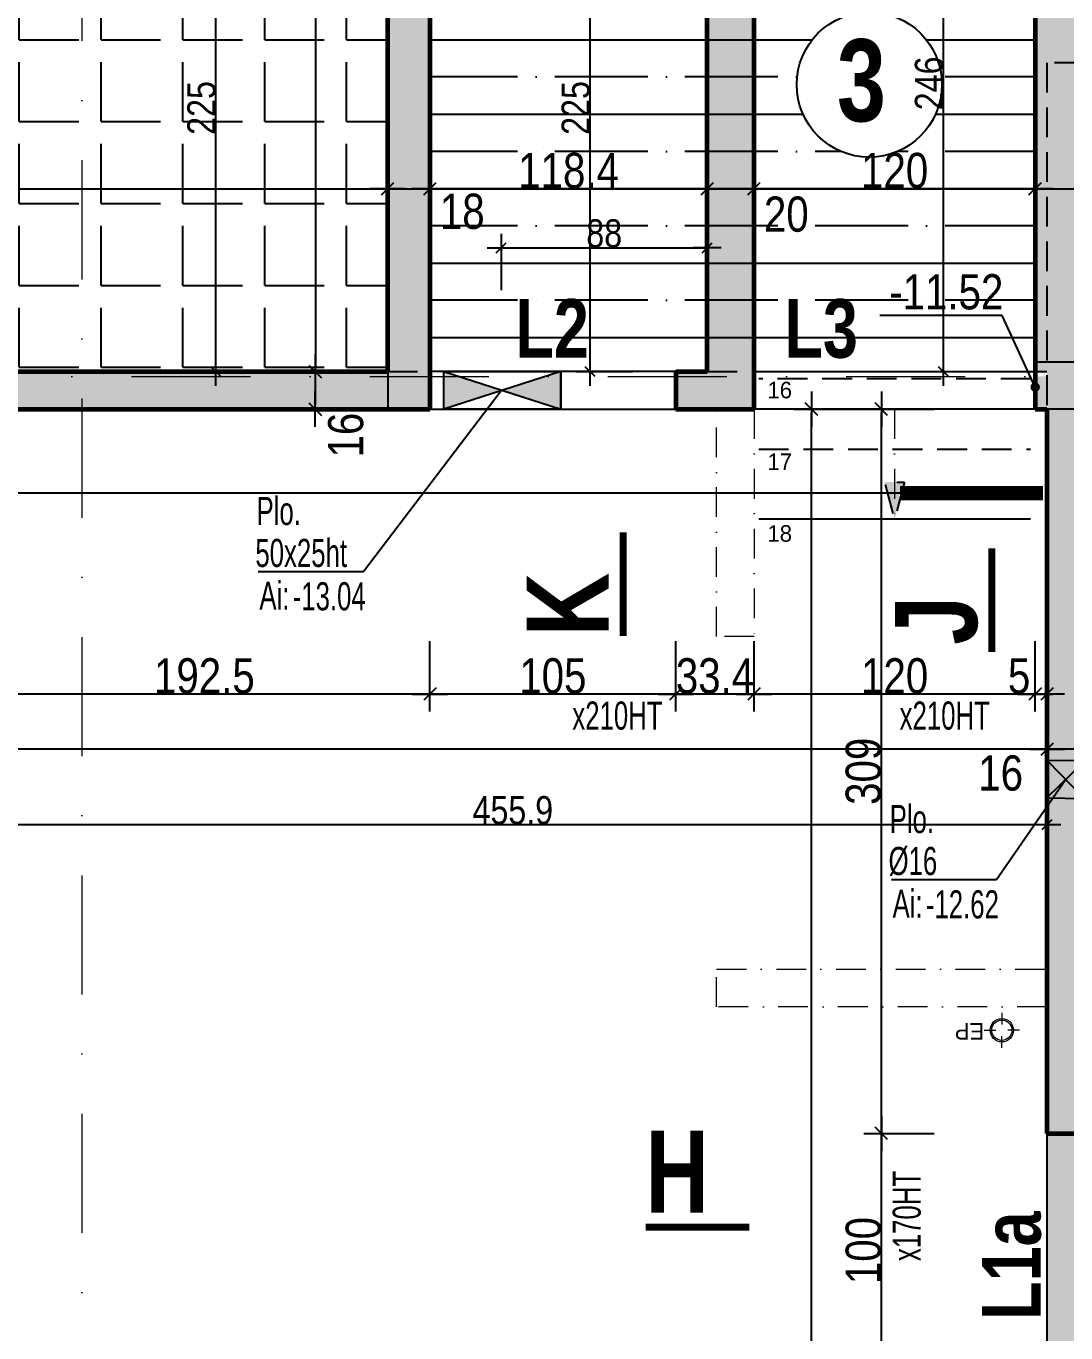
# Model space of a CAD drawing. Header units: millimetres. Extents: x -22 to 27383, y -3644 to 590.
# Drawn here: x 22110 to 22554, y -2298 to -1740 of the extents above; entities that cross this region are included whole.
import ezdxf
from ezdxf.enums import TextEntityAlignment as Align

# ---------------------------------------------------------------- set-up
doc = ezdxf.new("R2010")
doc.units = ezdxf.units.MM
doc.linetypes.add('CACHEX2', pattern=[19.05, 12.7, -6.35])
doc.linetypes.add('TIRETPTX2', pattern=[50.8, 25.4, -12.7, 0, -12.7])
for name, color, linetype in [('01_cote_gen', 4, 'Continuous'), ('01_linteaux', 2, 'Continuous'), ('01_murs_sup', 2, 'CACHEX2'), ('01_poch_murs', 253, 'Continuous'), ('01_poch_poteaux', 250, 'Continuous'), ('01_resv', 32, 'Continuous'), ('01_texte', 230, 'Continuous'), ('AA_COTES', 2, 'Continuous')]:
    doc.layers.add(name, color=color, linetype=linetype)
for name, color, linetype, lineweight in [('01_murs_coup', 5, 'Continuous', 60), ('01_tram_axes', 2, 'TIRETPTX2', 9), ('B Général', 7, 'Continuous', 5), ('C ANNOTATIONS-prestations', 7, 'Continuous', 5)]:
    doc.layers.add(name, color=color, linetype=linetype, lineweight=lineweight)
doc.styles.add('ARIAL NA', font='ARIALN.TTF')
doc.styles.add('Eurostile', font='')
doc.styles.add('impact', font='impact.ttf')
doc.styles.add('STYLE2', font='ARIALN.TTF')
doc.styles.get('Eurostile').set_extended_font_data('Eurostile')
doc.dimstyles.new('JB50', dxfattribs={"dimscale": 0.1, "dimtxt": 150, "dimasz": 15, "dimexe": 0.1, "dimexo": 0.1, "dimgap": 0.09, "dimtad": 1, "dimdec": 1, "dimdsep": 46, "dimtxsty": 'STYLE2', "dimblk1": 'BOND_G', "dimblk2": 'BOND_D', "dimsah": 1, "dimcen": 1.5, "dimdle": 0.01, "dimse1": 1, "dimse2": 1, "dimclrd": 4, "dimclre": 2, "dimclrt": 6, "dimazin": 2, "dimtfac": 2.333333, "dimtdec": 1, "dimtix": 1, "dimtmove": 2, "dimatfit": 3, "dimldrblk": 'BOND_G', "dimfxl": 1, "dimtolj": 1, "dimtzin": 0, "dimarcsym": 0})
doc.dimstyles.new('JB50res', dxfattribs={"dimscale": 0.1, "dimtxt": 120, "dimasz": 12, "dimexe": 0.1, "dimexo": 0.1, "dimgap": 0.09, "dimtad": 1, "dimdec": 1, "dimdsep": 46, "dimtxsty": 'STYLE2', "dimblk1": 'BOND_G', "dimblk2": 'BOND_D', "dimsah": 1, "dimcen": 1.5, "dimdle": 0.01, "dimse1": 1, "dimse2": 1, "dimclrd": 4, "dimclre": 2, "dimclrt": 6, "dimazin": 2, "dimtfac": 2.333333, "dimtdec": 1, "dimtix": 1, "dimtmove": 2, "dimatfit": 3, "dimldrblk": 'BOND_G', "dimfxl": 1, "dimtolj": 1, "dimtzin": 0, "dimarcsym": 0})

# ---------------------------------------------------------------- blocks, each defined once
blk = doc.blocks.new('EP')
at = {"layer": 'B Général', "color": 7, "linetype": 'Continuous', "lineweight": 5}
for p, q in [((0, 7.5), (0, 2.5)), ((-7.5, 0), (-2.5, 0)), ((7.5, 0), (2.5, 0)), ((0, -7.5), (0, -2.5))]:
    blk.add_line(p, q, dxfattribs=at)
at = {"layer": 'B Général', "color": 7, "linetype": 'Continuous', "lineweight": 5, "flags": 128}
for points in [[(-5, 0, -1), (5, 0, -1)], [(-4.33, 0, -1), (4.33, 0, -1)]]:
    blk.add_lwpolyline(points, format="xyb", close=True, dxfattribs=at)
at = {"layer": 'C ANNOTATIONS-prestations', "insert": (7.5, 3.99), "char_height": 7.059, "attachment_point": 1, "line_spacing_factor": 0.894142, "style": 'Eurostile'}
blk.add_mtext('EP', dxfattribs=at)
blk = doc.blocks.new('BOND_G')
at = {"layer": 'AA_COTES', "color": 0}
for p, q in [((0, -5), (0, 15)), ((5, 0), (-5, 0)), ((1.77, 1.77), (-1.77, -1.77))]:
    blk.add_line(p, q, dxfattribs=at)
blk = doc.blocks.new('BOND_D')
at = {"layer": 'AA_COTES', "color": 0}
for p, q in [((0, 5), (0, -15)), ((5, 0), (-5, 0)), ((-1.77, -1.77), (1.77, 1.77))]:
    blk.add_line(p, q, dxfattribs=at)
blk = doc.blocks.new('*D2357')
at = {"layer": '01_cote_gen', "color": 4, "lineweight": -2, "transparency": 16777216}
blk.add_line((22233.96, -1386.38), (22233.96, -1886.33), dxfattribs=at)
at = {"layer": 'Defpoints', "color": 0, "transparency": 16777216}
for p in [(22193.69, -1384.88), (22208.67, -1887.83), (22233.96, -1887.83)]:
    blk.add_point(p, dxfattribs=at)
at = {"layer": '01_cote_gen', "color": 4, "lineweight": -2, "transparency": 16777216, "xscale": 1.5, "yscale": 1.5, "zscale": 1.5}
for name, p, rotation in [('BOND_G', (22233.96, -1384.88), 90), ('BOND_D', (22233.96, -1887.83), 270)]:
    blk.add_blockref(name, p, dxfattribs=dict(at, rotation=rotation))
at = {"layer": '01_cote_gen', "color": 6, "transparency": 16777216, "insert": (22226.29, -1636.36), "char_height": 15, "attachment_point": 5, "rotation": 90, "style": 'STYLE2'}
blk.add_mtext('\\A1;503', dxfattribs=at)
blk = doc.blocks.new('*D2358')
at = {"layer": '01_cote_gen', "color": 4, "lineweight": -2, "transparency": 16777216}
blk.add_line((22233.87, -1889.33), (22233.87, -1902.33), dxfattribs=at)
at = {"layer": 'Defpoints', "color": 0, "transparency": 16777216}
for p in [(22177.56, -1887.83), (22186.56, -1903.83), (22233.87, -1903.83)]:
    blk.add_point(p, dxfattribs=at)
at = {"layer": '01_cote_gen', "color": 4, "lineweight": -2, "transparency": 16777216, "xscale": 1.5, "yscale": 1.5, "zscale": 1.5}
for name, p, rotation in [('BOND_G', (22233.87, -1887.83), 90), ('BOND_D', (22233.87, -1903.83), 270)]:
    blk.add_blockref(name, p, dxfattribs=dict(at, rotation=rotation))
at = {"layer": '01_cote_gen', "color": 6, "transparency": 16777216, "insert": (22246.96, -1914.9), "char_height": 15, "attachment_point": 5, "rotation": 90, "style": 'STYLE2'}
blk.add_mtext('\\A1;16', dxfattribs=at)
blk = doc.blocks.new('*D2516')
at = {"layer": '01_cote_gen', "color": 4, "lineweight": -2, "transparency": 16777216}
blk.add_line((22445.75, -2829.33), (22445.75, -1905.33), dxfattribs=at)
at = {"layer": 'Defpoints', "color": 0, "transparency": 16777216}
for p in [(22445.75, -1903.83), (22498.1, -1903.83), (22498.1, -2830.83)]:
    blk.add_point(p, dxfattribs=at)
at = {"layer": '01_cote_gen', "color": 4, "lineweight": -2, "transparency": 16777216, "xscale": 1.5, "yscale": 1.5, "zscale": 1.5}
for name, p, rotation in [('BOND_D', (22445.75, -1903.83), 90), ('BOND_G', (22445.75, -2830.83), 270)]:
    blk.add_blockref(name, p, dxfattribs=dict(at, rotation=rotation))
at = {"layer": '01_cote_gen', "color": 6, "transparency": 16777216, "insert": (22438.08, -2367.33), "char_height": 15, "attachment_point": 5, "rotation": 90, "style": 'STYLE2'}
blk.add_mtext('\\A1;927', dxfattribs=at)
blk = doc.blocks.new('*D2517')
at = {"layer": '01_cote_gen', "color": 4, "lineweight": -2, "transparency": 16777216}
blk.add_line((22475.6, -2311.32), (22475.6, -2214.32), dxfattribs=at)
at = {"layer": 'Defpoints', "color": 0, "transparency": 16777216}
for p in [(22475.6, -2212.82), (22562.24, -2212.82), (22562.24, -2312.82)]:
    blk.add_point(p, dxfattribs=at)
at = {"layer": '01_cote_gen', "color": 4, "lineweight": -2, "transparency": 16777216, "xscale": 1.5, "yscale": 1.5, "zscale": 1.5}
for name, p, rotation in [('BOND_D', (22475.6, -2212.82), 90), ('BOND_G', (22475.6, -2312.82), 270)]:
    blk.add_blockref(name, p, dxfattribs=dict(at, rotation=rotation))
at = {"layer": '01_cote_gen', "color": 6, "transparency": 16777216, "insert": (22467.93, -2262.82), "char_height": 15, "attachment_point": 5, "rotation": 90, "style": 'STYLE2'}
blk.add_mtext('\\A1;100', dxfattribs=at)
blk = doc.blocks.new('*D2518')
at = {"layer": '01_cote_gen', "color": 4, "lineweight": -2, "transparency": 16777216}
blk.add_line((22475.6, -2211.32), (22475.6, -1905.33), dxfattribs=at)
at = {"layer": 'Defpoints', "color": 0, "transparency": 16777216}
for p in [(22475.6, -1903.83), (22498.1, -1903.83), (22498.1, -2212.82)]:
    blk.add_point(p, dxfattribs=at)
at = {"layer": '01_cote_gen', "color": 4, "lineweight": -2, "transparency": 16777216, "xscale": 1.5, "yscale": 1.5, "zscale": 1.5}
for name, p, rotation in [('BOND_D', (22475.6, -1903.83), 90), ('BOND_G', (22475.6, -2212.82), 270)]:
    blk.add_blockref(name, p, dxfattribs=dict(at, rotation=rotation))
at = {"layer": '01_cote_gen', "color": 6, "transparency": 16777216, "insert": (22467.93, -2058.33), "char_height": 15, "attachment_point": 5, "rotation": 90, "style": 'STYLE2'}
blk.add_mtext('\\A1;309', dxfattribs=at)
blk = doc.blocks.new('*D2536')
at = {"layer": '01_cote_gen', "color": 4, "lineweight": -2, "transparency": 16777216}
blk.add_line((22560.74, -2048.92), (22547.74, -2048.92), dxfattribs=at)
at = {"layer": 'Defpoints', "color": 0, "transparency": 16777216}
for p in [(22546.24, -1984.56), (22562.24, -1984.56), (22546.24, -2048.92)]:
    blk.add_point(p, dxfattribs=at)
at = {"layer": '01_cote_gen', "color": 4, "lineweight": -2, "transparency": 16777216, "xscale": 1.5, "yscale": 1.5, "zscale": 1.5, "rotation": 180}
blk.add_blockref('BOND_D', (22546.24, -2048.92), dxfattribs=at)
at = {"layer": '01_cote_gen', "color": 4, "lineweight": -2, "transparency": 16777216, "xscale": 1.5, "yscale": 1.5, "zscale": 1.5}
blk.add_blockref('BOND_G', (22562.24, -2048.92), dxfattribs=at)
at = {"layer": '01_cote_gen', "color": 6, "transparency": 16777216, "insert": (22526.5, -2059.15), "char_height": 15, "attachment_point": 5, "style": 'STYLE2'}
blk.add_mtext('\\A1;16', dxfattribs=at)
blk = doc.blocks.new('*D2543')
at = {"layer": '01_cote_gen', "color": 4, "lineweight": -2, "transparency": 16777216}
blk.add_line((22544.74, -2048.92), (21531.78, -2048.92), dxfattribs=at)
at = {"layer": 'Defpoints', "color": 0, "transparency": 16777216}
for p in [(21530.28, -1873.63), (22546.24, -2003.89), (21530.28, -2048.92)]:
    blk.add_point(p, dxfattribs=at)
at = {"layer": '01_cote_gen', "color": 4, "lineweight": -2, "transparency": 16777216, "xscale": 1.5, "yscale": 1.5, "zscale": 1.5, "rotation": 180}
blk.add_blockref('BOND_D', (21530.28, -2048.92), dxfattribs=at)
at = {"layer": '01_cote_gen', "color": 4, "lineweight": -2, "transparency": 16777216, "xscale": 1.5, "yscale": 1.5, "zscale": 1.5}
blk.add_blockref('BOND_G', (22546.24, -2048.92), dxfattribs=at)
at = {"layer": '01_cote_gen', "color": 6, "transparency": 16777216, "insert": (22037.76, -2041.25), "char_height": 15, "attachment_point": 5, "style": 'STYLE2'}
blk.add_mtext('\\A1;1016', dxfattribs=at)
blk = doc.blocks.new('*D2544')
at = {"layer": '01_cote_gen', "color": 4, "lineweight": -2, "transparency": 16777216}
blk.add_line((22544.74, -2025.37), (22542.74, -2025.37), dxfattribs=at)
at = {"layer": 'Defpoints', "color": 0, "transparency": 16777216}
for p in [(22541.24, -1903.83), (22546.24, -1903.83), (22541.24, -2025.37)]:
    blk.add_point(p, dxfattribs=at)
at = {"layer": '01_cote_gen', "color": 4, "lineweight": -2, "transparency": 16777216, "xscale": 1.5, "yscale": 1.5, "zscale": 1.5, "rotation": 180}
blk.add_blockref('BOND_D', (22541.24, -2025.37), dxfattribs=at)
at = {"layer": '01_cote_gen', "color": 4, "lineweight": -2, "transparency": 16777216, "xscale": 1.5, "yscale": 1.5, "zscale": 1.5}
blk.add_blockref('BOND_G', (22546.24, -2025.37), dxfattribs=at)
at = {"layer": '01_cote_gen', "color": 6, "transparency": 16777216, "insert": (22534.38, -2017.73), "char_height": 15, "attachment_point": 5, "style": 'STYLE2'}
blk.add_mtext('\\A1;5', dxfattribs=at)
blk = doc.blocks.new('*D2545')
at = {"layer": '01_cote_gen', "color": 4, "lineweight": -2, "transparency": 16777216}
blk.add_line((22539.74, -2025.37), (22422.74, -2025.37), dxfattribs=at)
at = {"layer": 'Defpoints', "color": 0, "transparency": 16777216}
for p in [(22421.24, -1903.83), (22541.24, -1903.83), (22421.24, -2025.37)]:
    blk.add_point(p, dxfattribs=at)
at = {"layer": '01_cote_gen', "color": 4, "lineweight": -2, "transparency": 16777216, "xscale": 1.5, "yscale": 1.5, "zscale": 1.5, "rotation": 180}
blk.add_blockref('BOND_D', (22421.24, -2025.37), dxfattribs=at)
at = {"layer": '01_cote_gen', "color": 4, "lineweight": -2, "transparency": 16777216, "xscale": 1.5, "yscale": 1.5, "zscale": 1.5}
blk.add_blockref('BOND_G', (22541.24, -2025.37), dxfattribs=at)
at = {"layer": '01_cote_gen', "color": 6, "transparency": 16777216, "insert": (22481.24, -2017.7), "char_height": 15, "attachment_point": 5, "style": 'STYLE2'}
blk.add_mtext('\\A1;120', dxfattribs=at)
blk = doc.blocks.new('*D2546')
at = {"layer": '01_cote_gen', "color": 4, "lineweight": -2, "transparency": 16777216}
blk.add_line((22419.74, -2025.37), (22389.33, -2025.37), dxfattribs=at)
at = {"layer": 'Defpoints', "color": 0, "transparency": 16777216}
for p in [(22387.83, -1903.83), (22421.24, -1903.83), (22387.83, -2025.37)]:
    blk.add_point(p, dxfattribs=at)
at = {"layer": '01_cote_gen', "color": 4, "lineweight": -2, "transparency": 16777216, "xscale": 1.5, "yscale": 1.5, "zscale": 1.5, "rotation": 180}
blk.add_blockref('BOND_D', (22387.83, -2025.37), dxfattribs=at)
at = {"layer": '01_cote_gen', "color": 4, "lineweight": -2, "transparency": 16777216, "xscale": 1.5, "yscale": 1.5, "zscale": 1.5}
blk.add_blockref('BOND_G', (22421.24, -2025.37), dxfattribs=at)
at = {"layer": '01_cote_gen', "color": 6, "transparency": 16777216, "insert": (22404.54, -2017.7), "char_height": 15, "attachment_point": 5, "style": 'STYLE2'}
blk.add_mtext('\\A1;33.4', dxfattribs=at)
blk = doc.blocks.new('*D2547')
at = {"layer": '01_cote_gen', "color": 4, "lineweight": -2, "transparency": 16777216}
blk.add_line((22386.33, -2025.37), (22284.33, -2025.37), dxfattribs=at)
at = {"layer": 'Defpoints', "color": 0, "transparency": 16777216}
for p in [(22282.83, -1903.83), (22387.83, -1903.83), (22282.83, -2025.37)]:
    blk.add_point(p, dxfattribs=at)
at = {"layer": '01_cote_gen', "color": 4, "lineweight": -2, "transparency": 16777216, "xscale": 1.5, "yscale": 1.5, "zscale": 1.5, "rotation": 180}
blk.add_blockref('BOND_D', (22282.83, -2025.37), dxfattribs=at)
at = {"layer": '01_cote_gen', "color": 4, "lineweight": -2, "transparency": 16777216, "xscale": 1.5, "yscale": 1.5, "zscale": 1.5}
blk.add_blockref('BOND_G', (22387.83, -2025.37), dxfattribs=at)
at = {"layer": '01_cote_gen', "color": 6, "transparency": 16777216, "insert": (22335.33, -2017.7), "char_height": 15, "attachment_point": 5, "style": 'STYLE2'}
blk.add_mtext('\\A1;105', dxfattribs=at)
blk = doc.blocks.new('*D2548')
at = {"layer": '01_cote_gen', "color": 4, "lineweight": -2, "transparency": 16777216}
blk.add_line((22281.33, -2025.37), (22091.8, -2025.37), dxfattribs=at)
at = {"layer": 'Defpoints', "color": 0, "transparency": 16777216}
for p in [(22090.3, -1903.83), (22282.83, -1903.83), (22090.3, -2025.37)]:
    blk.add_point(p, dxfattribs=at)
at = {"layer": '01_cote_gen', "color": 4, "lineweight": -2, "transparency": 16777216, "xscale": 1.5, "yscale": 1.5, "zscale": 1.5, "rotation": 180}
blk.add_blockref('BOND_D', (22090.3, -2025.37), dxfattribs=at)
at = {"layer": '01_cote_gen', "color": 4, "lineweight": -2, "transparency": 16777216, "xscale": 1.5, "yscale": 1.5, "zscale": 1.5}
blk.add_blockref('BOND_G', (22282.83, -2025.37), dxfattribs=at)
at = {"layer": '01_cote_gen', "color": 6, "transparency": 16777216, "insert": (22186.56, -2017.7), "char_height": 15, "attachment_point": 5, "style": 'STYLE2'}
blk.add_mtext('\\A1;192.5', dxfattribs=at)
blk = doc.blocks.new('*D2658')
at = {"layer": '01_cote_gen', "color": 4, "lineweight": -2, "transparency": 16777216}
blk.add_line((21547.78, -1809.77), (22263.33, -1809.77), dxfattribs=at)
at = {"layer": 'Defpoints', "color": 0, "transparency": 16777216}
for p in [(22264.83, -1809.77), (21546.28, -1821.82), (22264.83, -1832.52)]:
    blk.add_point(p, dxfattribs=at)
at = {"layer": '01_cote_gen', "color": 4, "lineweight": -2, "transparency": 16777216, "xscale": 1.5, "yscale": 1.5, "zscale": 1.5, "rotation": 180}
blk.add_blockref('BOND_G', (21546.28, -1809.77), dxfattribs=at)
at = {"layer": '01_cote_gen', "color": 4, "lineweight": -2, "transparency": 16777216, "xscale": 1.5, "yscale": 1.5, "zscale": 1.5}
blk.add_blockref('BOND_D', (22264.83, -1809.77), dxfattribs=at)
at = {"layer": '01_cote_gen', "color": 6, "transparency": 16777216, "insert": (21905.55, -1802.1), "char_height": 15, "attachment_point": 5, "style": 'STYLE2'}
blk.add_mtext('\\A1;718.5', dxfattribs=at)
blk = doc.blocks.new('*D2659')
at = {"layer": '01_cote_gen', "color": 4, "lineweight": -2, "transparency": 16777216}
blk.add_line((22266.33, -1809.77), (22281.33, -1809.77), dxfattribs=at)
at = {"layer": 'Defpoints', "color": 0, "transparency": 16777216}
for p in [(22282.83, -1809.77), (22264.83, -1832.27), (22282.83, -1832.27)]:
    blk.add_point(p, dxfattribs=at)
at = {"layer": '01_cote_gen', "color": 4, "lineweight": -2, "transparency": 16777216, "xscale": 1.5, "yscale": 1.5, "zscale": 1.5, "rotation": 180}
blk.add_blockref('BOND_G', (22264.83, -1809.77), dxfattribs=at)
at = {"layer": '01_cote_gen', "color": 4, "lineweight": -2, "transparency": 16777216, "xscale": 1.5, "yscale": 1.5, "zscale": 1.5}
blk.add_blockref('BOND_D', (22282.83, -1809.77), dxfattribs=at)
at = {"layer": '01_cote_gen', "color": 6, "transparency": 16777216, "insert": (22296.65, -1819.5), "char_height": 15, "attachment_point": 5, "style": 'STYLE2'}
blk.add_mtext('\\A1;18', dxfattribs=at)
blk = doc.blocks.new('*D2660')
at = {"layer": '01_cote_gen', "color": 4, "lineweight": -2, "transparency": 16777216}
blk.add_line((22284.33, -1809.77), (22399.74, -1809.77), dxfattribs=at)
at = {"layer": 'Defpoints', "color": 0, "transparency": 16777216}
for p in [(22401.24, -1809.77), (22401.24, -1834.53), (22282.83, -1842.56)]:
    blk.add_point(p, dxfattribs=at)
at = {"layer": '01_cote_gen', "color": 4, "lineweight": -2, "transparency": 16777216, "xscale": 1.5, "yscale": 1.5, "zscale": 1.5, "rotation": 180}
blk.add_blockref('BOND_G', (22282.83, -1809.77), dxfattribs=at)
at = {"layer": '01_cote_gen', "color": 4, "lineweight": -2, "transparency": 16777216, "xscale": 1.5, "yscale": 1.5, "zscale": 1.5}
blk.add_blockref('BOND_D', (22401.24, -1809.77), dxfattribs=at)
at = {"layer": '01_cote_gen', "color": 6, "transparency": 16777216, "insert": (22342.04, -1802.1), "char_height": 15, "attachment_point": 5, "style": 'STYLE2'}
blk.add_mtext('\\A1;118.4', dxfattribs=at)
blk = doc.blocks.new('*D2661')
at = {"layer": '01_cote_gen', "color": 4, "lineweight": -2, "transparency": 16777216}
blk.add_line((22402.74, -1809.77), (22419.74, -1809.77), dxfattribs=at)
at = {"layer": 'Defpoints', "color": 0, "transparency": 16777216}
for p in [(22421.24, -1809.77), (22401.24, -1847.25), (22421.24, -1847.25)]:
    blk.add_point(p, dxfattribs=at)
at = {"layer": '01_cote_gen', "color": 4, "lineweight": -2, "transparency": 16777216, "xscale": 1.5, "yscale": 1.5, "zscale": 1.5, "rotation": 180}
blk.add_blockref('BOND_G', (22401.24, -1809.77), dxfattribs=at)
at = {"layer": '01_cote_gen', "color": 4, "lineweight": -2, "transparency": 16777216, "xscale": 1.5, "yscale": 1.5, "zscale": 1.5}
blk.add_blockref('BOND_D', (22421.24, -1809.77), dxfattribs=at)
at = {"layer": '01_cote_gen', "color": 6, "transparency": 16777216, "insert": (22435, -1820.72), "char_height": 15, "attachment_point": 5, "style": 'STYLE2'}
blk.add_mtext('\\A1;20', dxfattribs=at)
blk = doc.blocks.new('*D2662')
at = {"layer": '01_cote_gen', "color": 4, "lineweight": -2, "transparency": 16777216}
blk.add_line((22422.74, -1809.77), (22539.74, -1809.77), dxfattribs=at)
at = {"layer": 'Defpoints', "color": 0, "transparency": 16777216}
for p in [(22541.24, -1809.77), (22421.24, -1817.27), (22541.24, -1817.27)]:
    blk.add_point(p, dxfattribs=at)
at = {"layer": '01_cote_gen', "color": 4, "lineweight": -2, "transparency": 16777216, "xscale": 1.5, "yscale": 1.5, "zscale": 1.5, "rotation": 180}
blk.add_blockref('BOND_G', (22421.24, -1809.77), dxfattribs=at)
at = {"layer": '01_cote_gen', "color": 4, "lineweight": -2, "transparency": 16777216, "xscale": 1.5, "yscale": 1.5, "zscale": 1.5}
blk.add_blockref('BOND_D', (22541.24, -1809.77), dxfattribs=at)
at = {"layer": '01_cote_gen', "color": 6, "transparency": 16777216, "insert": (22481.24, -1802.1), "char_height": 15, "attachment_point": 5, "style": 'STYLE2'}
blk.add_mtext('\\A1;120', dxfattribs=at)
blk = doc.blocks.new('*D2663')
at = {"layer": '01_cote_gen', "color": 4, "lineweight": -2, "transparency": 16777216}
blk.add_line((22542.74, -1809.77), (22564.74, -1809.77), dxfattribs=at)
at = {"layer": 'Defpoints', "color": 0, "transparency": 16777216}
for p in [(22566.24, -1809.77), (22541.24, -1832.27), (22566.24, -1832.27)]:
    blk.add_point(p, dxfattribs=at)
at = {"layer": '01_cote_gen', "color": 4, "lineweight": -2, "transparency": 16777216, "xscale": 1.5, "yscale": 1.5, "zscale": 1.5, "rotation": 180}
blk.add_blockref('BOND_G', (22541.24, -1809.77), dxfattribs=at)
at = {"layer": '01_cote_gen', "color": 4, "lineweight": -2, "transparency": 16777216, "xscale": 1.5, "yscale": 1.5, "zscale": 1.5}
blk.add_blockref('BOND_D', (22566.24, -1809.77), dxfattribs=at)
at = {"layer": '01_cote_gen', "color": 6, "transparency": 16777216, "insert": (22577.89, -1820.57), "char_height": 15, "attachment_point": 5, "style": 'STYLE2'}
blk.add_mtext('\\A1;25', dxfattribs=at)
blk = doc.blocks.new('*D2815')
at = {"layer": '01_cote_gen', "color": 4, "lineweight": -2, "transparency": 16777216}
blk.add_line((22351.28, -1886.63), (22351.28, -1664), dxfattribs=at)
at = {"layer": 'Defpoints', "color": 0, "transparency": 16777216}
for p in [(22351.28, -1662.8), (22381.24, -1662.8), (22377.86, -1887.83)]:
    blk.add_point(p, dxfattribs=at)
at = {"layer": '01_cote_gen', "color": 4, "lineweight": -2, "transparency": 16777216, "xscale": 1.2, "yscale": 1.2, "zscale": 1.2}
for name, p, rotation in [('BOND_D', (22351.28, -1662.8), 90), ('BOND_G', (22351.28, -1887.83), 270)]:
    blk.add_blockref(name, p, dxfattribs=dict(at, rotation=rotation))
at = {"layer": '01_cote_gen', "color": 6, "transparency": 16777216, "insert": (22345.14, -1775.32), "char_height": 12, "attachment_point": 5, "rotation": 90, "style": 'STYLE2'}
blk.add_mtext('\\A1;225', dxfattribs=at)
blk = doc.blocks.new('*D2852')
at = {"layer": '01_cote_gen', "color": 4, "lineweight": -2, "transparency": 16777216}
blk.add_line((22314.46, -1835.02), (22400.04, -1835.02), dxfattribs=at)
at = {"layer": 'Defpoints', "color": 0, "transparency": 16777216}
for p in [(22401.24, -1835.02), (22401.24, -1843.5), (22313.26, -1895.91)]:
    blk.add_point(p, dxfattribs=at)
at = {"layer": '01_cote_gen', "color": 4, "lineweight": -2, "transparency": 16777216, "xscale": 1.2, "yscale": 1.2, "zscale": 1.2, "rotation": 180}
blk.add_blockref('BOND_G', (22313.26, -1835.02), dxfattribs=at)
at = {"layer": '01_cote_gen', "color": 4, "lineweight": -2, "transparency": 16777216, "xscale": 1.2, "yscale": 1.2, "zscale": 1.2}
blk.add_blockref('BOND_D', (22401.24, -1835.02), dxfattribs=at)
at = {"layer": '01_cote_gen', "color": 6, "transparency": 16777216, "insert": (22357.25, -1828.89), "char_height": 12, "attachment_point": 5, "style": 'STYLE2'}
blk.add_mtext('\\A1;88', dxfattribs=at)
blk = doc.blocks.new('*D2853')
at = {"layer": '01_cote_gen', "color": 4, "lineweight": -2, "transparency": 16777216}
blk.add_line((22544.98, -2081.13), (22091.5, -2081.13), dxfattribs=at)
at = {"layer": 'Defpoints', "color": 0, "transparency": 16777216}
for p in [(22090.3, -1903.83), (22546.18, -1971.38), (22090.3, -2081.13)]:
    blk.add_point(p, dxfattribs=at)
at = {"layer": '01_cote_gen', "color": 4, "lineweight": -2, "transparency": 16777216, "xscale": 1.2, "yscale": 1.2, "zscale": 1.2, "rotation": 180}
blk.add_blockref('BOND_D', (22090.3, -2081.13), dxfattribs=at)
at = {"layer": '01_cote_gen', "color": 4, "lineweight": -2, "transparency": 16777216, "xscale": 1.2, "yscale": 1.2, "zscale": 1.2}
blk.add_blockref('BOND_G', (22546.18, -2081.13), dxfattribs=at)
at = {"layer": '01_cote_gen', "color": 6, "transparency": 16777216, "insert": (22318.24, -2075), "char_height": 12, "attachment_point": 5, "style": 'STYLE2'}
blk.add_mtext('\\A1;455.9', dxfattribs=at)
blk = doc.blocks.new('*D2858')
at = {"layer": '01_cote_gen', "color": 4, "lineweight": -2, "transparency": 16777216}
blk.add_line((22502.09, -1886.63), (22502.09, -1643.03), dxfattribs=at)
at = {"layer": 'Defpoints', "color": 0, "transparency": 16777216}
for p in [(22502.09, -1641.83), (22520.68, -1641.83), (22520.78, -1887.83)]:
    blk.add_point(p, dxfattribs=at)
at = {"layer": '01_cote_gen', "color": 4, "lineweight": -2, "transparency": 16777216, "xscale": 1.2, "yscale": 1.2, "zscale": 1.2}
for name, p, rotation in [('BOND_D', (22502.09, -1641.83), 90), ('BOND_G', (22502.09, -1887.83), 270)]:
    blk.add_blockref(name, p, dxfattribs=dict(at, rotation=rotation))
at = {"layer": '01_cote_gen', "color": 6, "transparency": 16777216, "insert": (22495.95, -1764.83), "char_height": 12, "attachment_point": 5, "rotation": 90, "style": 'STYLE2'}
blk.add_mtext('\\A1;246', dxfattribs=at)
blk = doc.blocks.new('*D2861')
at = {"layer": '01_cote_gen', "color": 4, "lineweight": -2, "transparency": 16777216}
blk.add_line((22191.47, -1886.63), (22191.47, -1664), dxfattribs=at)
at = {"layer": 'Defpoints', "color": 0, "transparency": 16777216}
for p in [(22191.47, -1662.8), (22221.44, -1662.8), (22218.05, -1887.83)]:
    blk.add_point(p, dxfattribs=at)
at = {"layer": '01_cote_gen', "color": 4, "lineweight": -2, "transparency": 16777216, "xscale": 1.2, "yscale": 1.2, "zscale": 1.2}
for name, p, rotation in [('BOND_D', (22191.47, -1662.8), 90), ('BOND_G', (22191.47, -1887.83), 270)]:
    blk.add_blockref(name, p, dxfattribs=dict(at, rotation=rotation))
at = {"layer": '01_cote_gen', "color": 6, "transparency": 16777216, "insert": (22185.34, -1775.32), "char_height": 12, "attachment_point": 5, "rotation": 90, "style": 'STYLE2'}
blk.add_mtext('\\A1;225', dxfattribs=at)

msp = doc.modelspace()

# ---------------------------------------------------------------- hatches: boundary and pattern name
at = {"layer": '01_murs_sup'}
h = msp.add_hatch(dxfattribs=at)
h.set_pattern_fill('DASH', color=256, scale=2.5, angle=135)
h.set_pattern_definition([(135, (-632.5555, 11538.144), (-11.2253202, 9e-16), [7.9375, -7.9375])])
h.paths.add_polyline_path([(21546.28, -257.83), (21756.83, -257.83), (21756.83, -241.83), (21530.28, -241.83), (21530.28, -868.95), (21804.22, -868.94), (21804.22, -850.94), (21546.28, -850.95)])
h.paths.add_polyline_path([(22014.97, -241.83), (21856.83, -241.83), (21856.83, -257.83), (22014.97, -257.83)])
h.paths.add_polyline_path([(22332.66, -241.83), (22214.97, -241.83), (22214.97, -257.83), (22264.97, -257.83), (22264.97, -850.84), (21907.42, -850.84), (21907.42, -868.93), (22626.98, -868.88), (22626.97, -850.88), (22282.97, -850.91), (22282.97, -257.83), (22332.66, -257.83)])
h.paths.add_polyline_path([(22652.74, -241.83), (22432.66, -241.83), (22432.66, -257.83), (22652.74, -257.83)])
h.paths.add_polyline_path([(23401.4, -241.83), (22952.74, -241.83), (22952.74, -257.83), (23149.24, -257.83), (23149.24, -815.86), (22963.24, -815.86), (22963.24, -850.86), (22728.97, -850.91), (22728.98, -868.91), (22981.24, -868.86), (22981.24, -833.86), (23149.24, -833.86), (23149.24, -895.71), (23167.24, -895.71), (23167.24, -257.83), (23401.4, -257.83)])
h.paths.add_polyline_path([(23678.24, -241.83), (23501.4, -241.83), (23501.4, -257.83), (23662.24, -257.83), (23662.24, -408.79), (23678.24, -408.79)])
h.paths.add_polyline_path([(23678.24, -708.79), (23662.24, -708.79), (23662.24, -1067.83), (23167.24, -1067.83), (23167.24, -998.91), (23149.24, -998.91), (23149.24, -1778.83), (23167.24, -1778.83), (23167.24, -1085.83), (23662.24, -1085.83), (23662.24, -1208.79), (23678.24, -1208.79)])
h.paths.add_polyline_path([(23018.84, -998.87), (22913.84, -998.87), (22913.84, -1016.87), (23000.84, -1016.87), (23000.84, -1677.83), (22965.84, -1677.83), (22965.84, -1885.83), (22562.18, -1885.83), (22562.18, -1756.03), (22546.18, -1756.03), (22546.18, -2312.92), (22562.18, -2312.92), (22562.18, -1903.83), (23000.84, -1903.83), (23000.84, -1923.83), (23018.84, -1923.83), (23018.84, -1885.83), (22983.84, -1885.83), (22983.84, -1695.83), (23018.84, -1695.83)])
h.paths.add_polyline_path([(22562.18, -1609.83), (22526.42, -1609.83), (22526.42, -1625.83), (22546.18, -1625.83), (22546.18, -1656.03), (22562.18, -1656.03)])
h.paths.add_polyline_path([(22282.97, -1016.87), (22811.84, -1016.87), (22811.84, -998.87), (22200.97, -998.87), (22200.97, -1016.87), (22264.97, -1016.87), (22264.97, -1609.83), (22190.8, -1609.83), (22190.8, -1625.83), (22326.42, -1625.83), (22326.42, -1609.83), (22282.97, -1609.83)])
h.paths.add_polyline_path([(21990.8, -1609.83), (21891.59, -1609.83), (21891.59, -1625.83), (21990.8, -1625.83)], flags=17)
h.paths.add_polyline_path([(21791.59, -1609.83), (21546.28, -1609.83), (21546.28, -1016.87), (22098.97, -1016.87), (22098.97, -998.87), (21530.28, -998.87), (21530.28, -1625.83), (21791.59, -1625.83)])
h.paths.add_polyline_path([(23678.24, -1508.79), (23662.24, -1508.79), (23662.24, -1885.83), (23167.24, -1885.83), (23167.24, -1880.83), (23149.24, -1880.83), (23149.24, -1963.83), (23167.24, -1963.83), (23167.24, -1903.83), (23662.24, -1903.83), (23662.24, -2008.79), (23678.24, -2008.79)])
h.paths.add_polyline_path([(23678.24, -2108.79), (23662.24, -2108.79), (23662.24, -2408.79), (23678.24, -2408.79)])
h.paths.add_polyline_path([(23322.24, -2814.73), (23167.24, -2814.73), (23167.24, -2065.83), (23149.24, -2065.83), (23149.24, -2179.84), (23018.84, -2179.84), (23018.84, -2025.83), (23000.84, -2025.83), (23000.84, -2197.84), (23149.24, -2197.84), (23149.24, -2814.73), (23022.24, -2814.73), (23022.24, -2830.73), (23322.24, -2830.73)])
h.paths.add_polyline_path([(23678.24, -2708.79), (23662.24, -2708.79), (23662.24, -2814.73), (23422.24, -2814.73), (23422.24, -2830.73), (23678.24, -2830.73)])
h.paths.add_polyline_path([(22722.24, -2814.73), (22562.18, -2814.73), (22562.18, -2412.92), (22546.18, -2412.92), (22546.18, -2830.73), (22722.24, -2830.73)])
msp.add_hatch(color=256, dxfattribs=at).paths.add_polyline_path([(22485.5, -1934.96), (22481.24, -1950.83), (22476.99, -1934.96)])
at = {"layer": '01_poch_murs'}
h = msp.add_hatch(color=256, dxfattribs=at)
h.dxf.hatch_style = 1
h.paths.add_polyline_path([(22566.24, -1364.88), (22342.83, -1364.88), (22342.83, -1384.88), (22401.24, -1384.88), (22401.24, -1887.83), (22387.83, -1887.83), (22387.83, -1903.83), (22421.24, -1903.83), (22421.24, -1384.88), (22541.24, -1384.88), (22541.24, -1883.83), (22566.24, -1883.83)])
h = msp.add_hatch(color=256, dxfattribs=at)
h.dxf.hatch_style = 1
h.paths.add_polyline_path([(21546.28, -1384.88), (21530.28, -1384.88), (21530.28, -1903.83), (21791.29, -1903.83), (21791.29, -1887.83), (21546.28, -1887.83), (21546.28, -1877.83)])
h.paths.add_polyline_path([(21990.3, -1887.83), (21891.29, -1887.83), (21891.29, -1903.83), (21990.3, -1903.83)])
h.paths.add_polyline_path([(22264.83, -1887.83), (22090.3, -1887.83), (22090.3, -1903.83), (22264.83, -1903.83)])
h = msp.add_hatch(dxfattribs=at)
h.set_pattern_fill('ANGLE', color=256, scale=5)
h.set_pattern_definition([(0, (0, 0), (0, 34.925), [25.4, -9.525]), (90, (0, 0), (-34.925, 2e-15), [25.4, -9.525])])
h.paths.add_polyline_path([(22264.83, -1625.83), (22190.8, -1625.83), (22190.8, -1617.83), (22134.28, -1617.83), (22134.28, -1887.83), (22264.83, -1887.83)])
h.paths.add_polyline_path([(21848.26, -1791.77), (21848.26, -1755.6), (21817.03, -1755.6), (21817.03, -1791.77)], flags=16)
h.paths.add_polyline_path([(21848.26, -1643.02), (21848.26, -1616.41), (21817.03, -1616.41), (21817.03, -1643.02)])
h.paths.add_polyline_path([(21817.83, -1774.7), (21817.83, -1738.53), (21786.6, -1738.53), (21786.6, -1774.7)], flags=16)
h.paths.add_polyline_path([(22241.98, -1654.37), (22241.98, -1618.2), (22210.76, -1618.2), (22210.76, -1654.37)], flags=16)
edge = h.paths.add_edge_path()
edge.add_arc((21964.51, -1765.36), 30.98, 0, 360)
h.paths.add_polyline_path([(21782.28, -1625.83), (21782.28, -1887.83), (21891.59, -1887.83), (21990.8, -1887.83), (22090.8, -1887.83), (22134.28, -1887.83), (22134.28, -1617.83), (21990.8, -1617.83), (21990.8, -1625.83), (21920.59, -1625.83), (21920.59, -1659.83), (21900.59, -1659.83), (21900.59, -1625.83), (21891.59, -1625.83), (21891.59, -1617.83), (21791.59, -1617.83), (21791.59, -1625.83)])
edge = h.paths.add_edge_path()
edge.add_arc((21964.51, -1765.36), 30.98, 114.7621, 138.3452)
edge.add_line((21941.36, -1744.77), (21941.36, -1737.23))
edge.add_line((21941.36, -1737.23), (21951.53, -1737.23))
edge = h.paths.add_edge_path()
edge.add_arc((21964.51, -1765.36), 30.98, 57.888, 65.2379)
edge.add_line((21977.48, -1737.23), (21980.97, -1737.23))
edge.add_line((21980.97, -1737.23), (21980.97, -1739.12))
edge = h.paths.add_edge_path()
edge.add_arc((21964.51, -1765.36), 30.98, 221.6548, 231.8671)
edge.add_line((21945.38, -1789.73), (21941.36, -1789.73))
edge.add_line((21941.36, -1789.73), (21941.36, -1785.95))
h = msp.add_hatch(dxfattribs=at)
h.set_pattern_fill('ANSI35', color=256, scale=5, angle=135)
h.paths.add_polyline_path([(22401.24, -1617.83), (22326.42, -1617.83), (22326.42, -1625.83), (22282.83, -1625.83), (22282.83, -1887.83), (22387.83, -1887.83), (22401.24, -1887.83)])
h.paths.add_polyline_path([(22421.24, -1617.83), (22401.24, -1617.83), (22401.24, -1887.83), (22421.24, -1887.83)])
h.paths.add_polyline_path([(22308.7, -1889.41), (22361.39, -1889.41), (22361.39, -1851.36), (22308.7, -1851.36)], flags=9)
edge = h.paths.add_edge_path()
edge.add_arc((22470.4, -1765.36), 30.98, 0, 360)
h.paths.add_polyline_path([(22541.24, -1625.83), (22526.42, -1625.83), (22526.42, -1617.83), (22421.24, -1617.83), (22421.24, -1887.83), (22541.24, -1887.83)])
h = msp.add_hatch(color=256, dxfattribs=at)
h.dxf.hatch_style = 1
h.paths.add_polyline_path([(22562.24, -1903.83), (22546.24, -1903.83), (22546.24, -2212.82), (22562.24, -2212.82)])
h.paths.add_polyline_path([(22562.24, -2312.82), (22546.24, -2312.82), (22546.24, -2830.83), (22722.24, -2830.83), (22722.24, -2814.83), (22562.24, -2814.83)])
h.paths.add_polyline_path([(23167.24, -2179.84), (23019.24, -2179.84), (23019.24, -2197.84), (23149.24, -2197.84), (23149.24, -2814.83), (23022.24, -2814.83), (23022.24, -2830.83), (23322.24, -2830.83), (23322.24, -2814.83), (23167.24, -2814.83)])
at = {"layer": '01_poch_poteaux'}
h = msp.add_hatch(color=256, dxfattribs=at)
h.dxf.hatch_style = 1
h.paths.add_polyline_path([(21546.28, -1364.88), (21530.28, -1364.88), (21530.28, -1384.88), (21546.28, -1384.88)])
h.paths.add_polyline_path([(22134.28, -1364.88), (21546.28, -1364.88), (21546.28, -1384.88), (21546.28, -1384.88), (21972.59, -1384.88), (21972.59, -1384.78), (22009.59, -1384.78), (22134.28, -1384.83)])
h.paths.add_polyline_path([(22134.28, -1364.88), (22134.28, -1384.88), (22264.83, -1384.88), (22264.83, -1384.78), (22264.84, -1364.88)])
h.paths.add_polyline_path([(22282.83, -1364.88), (22264.97, -1364.88), (22264.97, -1609.83), (22264.97, -1617.83), (22282.83, -1617.83)])
h.paths.add_polyline_path([(22282.83, -1617.83), (22264.83, -1617.83), (22264.83, -1625.83), (22282.83, -1625.83)])
h.paths.add_polyline_path([(22282.83, -1625.83), (22264.83, -1625.83), (22264.83, -1887.83), (22282.83, -1887.83)])
h.paths.add_polyline_path([(22282.83, -1889.83), (22264.83, -1889.83), (22264.83, -1903.83), (22282.83, -1903.83)])
h.paths.add_polyline_path([(22282.83, -1887.83), (22264.83, -1887.83), (22264.83, -1889.83), (22282.83, -1889.83)])
h = msp.add_hatch(color=256, dxfattribs=at)
h.dxf.hatch_style = 1
h.paths.add_polyline_path([(22558.22, -1889.83), (22546.18, -1889.83), (22546.18, -1903.83), (22558.22, -1903.83)])
h.paths.add_polyline_path([(22546.18, -1883.83), (22541.24, -1883.83), (22541.24, -1887.83), (22546.18, -1887.83)])
h.paths.add_polyline_path([(22546.18, -1889.83), (22541.24, -1889.83), (22541.24, -1893.44, -0.414214), (22542.24, -1894.44, -0.414214), (22541.24, -1895.44), (22541.24, -1903.83), (22546.18, -1903.83)])
h.paths.add_polyline_path([(22558.22, -1883.83), (22546.18, -1883.83), (22546.18, -1889.83), (22558.22, -1889.83)])
h.paths.add_polyline_path([(23019.24, -1885.83), (22983.84, -1885.83), (22983.84, -1883.83), (22965.84, -1883.83), (22965.84, -1885.83), (22562.18, -1885.83), (22562.18, -1883.83), (22558.22, -1883.83), (22558.22, -1889.83), (23019.24, -1889.83)])
h.paths.add_polyline_path([(23019.24, -1889.83), (22558.22, -1889.83), (22558.22, -1903.83), (22562.24, -1903.83), (23001.24, -1903.83), (23001.24, -1923.83), (23019.24, -1923.83)])
h.paths.add_polyline_path([(23019.24, -1923.83), (23001.24, -1923.83), (23001.24, -2025.83), (23019.24, -2025.83)])
h.paths.add_polyline_path([(23019.24, -2025.83), (23001.24, -2025.83), (23001.24, -2197.84), (23019.24, -2197.84), (23019.24, -2179.84), (23019.24, -2179.84)])

# ---------------------------------------------------------------- linework, layer by layer
at = {"layer": '01_linteaux'}
msp.add_line((22546.24, -2212.82), (22546.18, -2312.82), dxfattribs=at)
at = {"layer": '01_murs_coup'}
for p, q in [((22282.83, -1364.78), (22282.83, -1903.83)), ((22264.83, -1887.83), (22264.83, -1384.78)), ((22401.24, -1887.83), (22401.24, -1384.88)), ((22421.24, -1903.83), (22421.24, -1384.88)), ((22541.24, -1384.88), (22541.24, -1903.83)), ((22090.3, -1887.83), (22264.83, -1887.83)), ((22387.83, -1887.83), (22401.24, -1887.83)), ((22387.83, -1887.83), (22387.83, -1903.83)), ((22090.3, -1903.83), (22282.83, -1903.83)), ((22387.83, -1903.83), (22421.24, -1903.83)), ((22541.24, -1903.83), (22546.24, -1903.83)), ((22541.24, -1903.83), (22546.24, -1903.83)), ((22546.24, -1903.83), (22546.24, -2212.82)), ((22546.24, -2212.82), (22562.24, -2212.82))]:
    msp.add_line(p, q, dxfattribs=at)
at = {"layer": '01_murs_sup'}
for p, q in [((22546.18, -1756.03), (22546.18, -2212.82)), ((22562.18, -1756.03), (22546.18, -1756.03)), ((22264.83, -1887.83), (22282.83, -1887.83)), ((22387.83, -1887.83), (22401.24, -1887.83)), ((22401.24, -1887.83), (22421.24, -1887.83))]:
    msp.add_line(p, q, dxfattribs=at)
at = {"layer": '01_murs_sup', "linetype": 'Continuous'}
for p, q in [((22387.83, -1887.83), (22282.83, -1887.83)), ((22421.24, -1887.83), (22546.18, -1887.83)), ((22282.83, -1903.83), (22387.83, -1903.83)), ((22541.24, -1903.83), (22421.24, -1903.83)), ((22539.24, -1950.83), (22423.24, -1950.83))]:
    msp.add_line(p, q, dxfattribs=at)
at = {"layer": '01_murs_sup'}
for points in [[(22539.24, -1890.83), (22423.24, -1890.83)], [(22423.24, -1920.83), (22539.24, -1920.83)]]:
    msp.add_lwpolyline(points, dxfattribs=at)
at = {"layer": '01_murs_sup', "flags": 128}
msp.add_lwpolyline([(22485.5, -1934.96), (22481.24, -1950.83), (22476.99, -1934.96)], close=True, dxfattribs=at)
at = {"layer": '01_poch_poteaux'}
for p, q in [((22566.24, -1883.83), (22541.24, -1883.83)), ((22264.83, -1887.83), (22264.83, -1903.83)), ((22562.24, -1903.83), (22546.24, -1903.83))]:
    msp.add_line(p, q, dxfattribs=at)
at = {"layer": '01_resv'}
for p, q in [((22288.78, -1903.83), (22288.78, -1887.83)), ((22288.78, -1887.83), (22338.78, -1887.83)), ((22288.78, -1903.83), (22288.78, -1887.83)), ((22288.78, -1887.83), (22338.78, -1903.83)), ((22338.78, -1887.83), (22288.78, -1903.83)), ((22338.78, -1887.83), (22338.78, -1903.83)), ((22338.78, -1903.83), (22338.78, -1887.83)), ((22338.78, -1903.83), (22288.78, -1903.83)), ((22546.18, -2053.68), (22545.96, -2069.68)), ((22562.18, -2053.9), (22546.18, -2053.68)), ((22546.18, -2069.68), (22546.4, -2053.68)), ((22562.4, -2053.9), (22546.18, -2069.68)), ((22546.4, -2053.68), (22562.18, -2069.9)), ((22545.96, -2069.68), (22562.18, -2069.9))]:
    msp.add_line(p, q, dxfattribs=at)
for points in [[(22288.78, -1903.83), (22288.78, -1887.83), (22338.78, -1887.83), (22338.78, -1903.83)], [(22546.4, -2053.68), (22562.4, -2053.9), (22562.24, -2069.9), (22546.24, -2069.9)]]:
    msp.add_solid(points, dxfattribs=at)
at = {"layer": '01_texte'}
for p, q in [((22527.16, -1863.87), (22474.87, -1863.87)), ((22541.24, -1894.44), (22527.16, -1863.87)), ((22254.38, -1973.23), (22313.26, -1895.91)), ((22544.57, -1939.68), (21531.87, -1939.68)), ((22254.38, -1973.23), (22209.57, -1973.23)), ((22554.31, -2061.78), (22524.68, -2104.66)), ((22524.68, -2104.66), (22479.88, -2104.66))]:
    msp.add_line(p, q, dxfattribs=at)
at = {"layer": '01_texte', "const_width": 2}
msp.add_lwpolyline([(22540.24, -1894.44, 1), (22542.24, -1894.44, 1)], format="xyb", close=True, dxfattribs=at)
at = {"layer": '01_texte'}
for points, const_width in [([(22483.51, -1939.68), (22544.57, -1939.68)], 6), ([(22365.39, -1956.41), (22365.39, -2000.66)], 3), ([(22522.69, -1963.18), (22522.69, -2007.43)], 3), ([(22419.16, -2252.89), (22374.91, -2252.89)], 3)]:
    msp.add_lwpolyline(points, dxfattribs=dict(at, const_width=const_width))
msp.add_circle((22470.4, -1765.36), 30.98, dxfattribs=at)
at = {"layer": '01_tram_axes', "color": 253, "ltscale": 2}
for p, q in [((22134.28, 439.75), (22134.28, -3019.3)), ((16256.86, -1889.83), (23921.21, -1889.83))]:
    msp.add_line(p, q, dxfattribs=at)
at = {"layer": '01_tram_axes', "ltscale": 0.5}
for p, q in [((22405.24, -2000.84), (22405.24, -1903.83)), ((22421.24, -1903.83), (22421.24, -2000.84)), ((22481.24, -1903.83), (22481.24, -1950.83)), ((22421.24, -2000.84), (22405.24, -2000.84)), ((22405.24, -2158.83), (22405.24, -2142.83)), ((22405.24, -2142.83), (22546.24, -2142.83)), ((22546.24, -2158.83), (22405.24, -2158.83))]:
    msp.add_line(p, q, dxfattribs=at)

# ---------------------------------------------------------------- block references
at = {"layer": 'B Général', "color": 7, "rotation": 180}
msp.add_blockref('EP', (22526.99, -2168.82), dxfattribs=at)

# ---------------------------------------------------------------- texts
at = {"layer": '01_murs_sup', "char_height": 7.059, "width": 22.9178, "attachment_point": 1, "line_spacing_factor": 0.894142, "style": 'Eurostile'}
for s, insert in [('16', (22426.93, -1892.14)), ('17', (22426.93, -1922.73)), ('18', (22426.93, -1953.33))]:
    msp.add_mtext(s, dxfattribs=dict(at, insert=insert))
at = {"layer": '01_texte', "style": 'impact'}
msp.add_text('3', height=35, dxfattribs=at).set_placement((22467.06, -1763.48), align=Align.MIDDLE_CENTER)
at = {"layer": '01_texte', "style": 'ARIAL NA'}
msp.add_text('-11.52', height=15, dxfattribs=at).set_placement((22478.93, -1861.25))
at = {"layer": '01_texte', "style": 'impact'}
for s, p in [('L2', (22335.05, -1889.37)), ('L3', (22449.89, -1889.37))]:
    msp.add_text(s, height=25, dxfattribs=at).set_placement(p, align=Align.BOTTOM_CENTER)
at = {"layer": '01_texte', "style": 'ARIAL NA', "width": 0.8}
for s, p in [('Plo.', (22218.28, -1956.86)), ('Ai: ', (22217.99, -1992.98)), ('Plo.', (22488.59, -2088.29)), ('Ai: ', (22488.3, -2124.41))]:
    msp.add_text(s, height=12, dxfattribs=at).set_placement(p, align=Align.BOTTOM_CENTER)
for s, p in [('50x25ht', (22208.32, -1974.78)), ('-13.04', (22224.26, -1993.26)), ('%%C16', (22478.63, -2106.21)), ('-12.62', (22494.57, -2124.7))]:
    msp.add_text(s, height=12, dxfattribs=at).set_placement(p, align=Align.BOTTOM_LEFT)
at = {"layer": '01_texte', "style": 'impact'}
for s, height, rotation, p in [('K', 35, 90, (22369.61, -1987.16)), ('J', 35, 90, (22526.92, -1993.92)), ('H', 35, 0, (22388.42, -2257.12)), ('L1a', 25, 90, (22551.1, -2269.23))]:
    msp.add_text(s, height=height, rotation=rotation, dxfattribs=at).set_placement(p, align=Align.BOTTOM_CENTER)
at = {"layer": '01_texte', "style": 'ARIAL NA', "width": 0.8}
for p in [(22343.64, -2040.56), (22483.37, -2040.56)]:
    msp.add_text('x210HT', height=12, dxfattribs=at).set_placement(p)
msp.add_text('x170HT', height=12, rotation=90, dxfattribs=at).set_placement((22492.38, -2267.32))

# ---------------------------------------------------------------- dimensions: what is measured, and where the dimension line sits
at = {"layer": '01_cote_gen'}
for base, p1, p2, dimstyle, picture, middle in [((22233.9583, -1887.834), (22193.6906, -1384.8779), (22208.6653, -1887.834), 'JB50', '*D2357', (22226.2907, -1636.3559)), ((22502.09, -1641.83), (22520.78, -1887.83), (22520.68, -1641.83), 'JB50res', '*D2858', (22495.95, -1764.83)), ((22191.47, -1662.8), (22218.05, -1887.83), (22221.44, -1662.8), 'JB50res', '*D2861', (22185.34, -1775.32)), ((22351.28, -1662.8), (22377.86, -1887.83), (22381.24, -1662.8), 'JB50res', '*D2815', (22345.14, -1775.32)), ((22445.75, -1903.83), (22498.1, -2830.83), (22498.1, -1903.83), 'JB50', '*D2516', (22438.08, -2367.33)), ((22475.6, -1903.83), (22498.1, -2212.82), (22498.1, -1903.83), 'JB50', '*D2518', (22467.93, -2058.33)), ((22475.6, -2212.82), (22562.24, -2312.82), (22562.24, -2212.82), 'JB50', '*D2517', (22467.93, -2262.82))]:
    dim = msp.add_linear_dim(base=base, p1=p1, p2=p2, angle=90, dimstyle=dimstyle, dxfattribs=at)
    dim.commit()
    dim.dimension.update_dxf_attribs({"geometry": picture, "text_midpoint": middle})
for base, p1, p2, dimstyle, picture, middle in [((22264.8284, -1809.771), (21546.2809, -1821.8164), (22264.8284, -1832.5234), 'JB50', '*D2658', (21905.5547, -1802.1034)), ((22401.24, -1809.77), (22282.83, -1842.56), (22401.24, -1834.53), 'JB50', '*D2660', (22342.04, -1802.1)), ((22541.24, -1809.77), (22421.24, -1817.27), (22541.24, -1817.27), 'JB50', '*D2662', (22481.24, -1802.1)), ((22401.24, -1835.02), (22313.26, -1895.91), (22401.24, -1843.5), 'JB50res', '*D2852', (22357.25, -1828.89)), ((22090.3, -2025.37), (22282.83, -1903.83), (22090.3, -1903.83), 'JB50', '*D2548', (22186.56, -2017.7)), ((22090.3, -2081.13), (22546.18, -1971.38), (22090.3, -1903.83), 'JB50res', '*D2853', (22318.24, -2075)), ((22282.83, -2025.37), (22387.83, -1903.83), (22282.83, -1903.83), 'JB50', '*D2547', (22335.33, -2017.7)), ((22387.83, -2025.37), (22421.24, -1903.83), (22387.83, -1903.83), 'JB50', '*D2546', (22404.54, -2017.7)), ((22421.24, -2025.37), (22541.24, -1903.83), (22421.24, -1903.83), 'JB50', '*D2545', (22481.24, -2017.7))]:
    dim = msp.add_linear_dim(base=base, p1=p1, p2=p2, dimstyle=dimstyle, dxfattribs=at)
    dim.commit()
    dim.dimension.update_dxf_attribs({"geometry": picture, "text_midpoint": middle})
for base, p1, p2, picture, middle in [((22282.83, -1809.77), (22264.83, -1832.27), (22282.83, -1832.27), '*D2659', (22296.65, -1819.5)), ((22421.24, -1809.77), (22401.24, -1847.25), (22421.24, -1847.25), '*D2661', (22435, -1820.72)), ((22566.24, -1809.77), (22541.24, -1832.27), (22566.24, -1832.27), '*D2663', (22577.89, -1820.57)), ((21530.28, -2048.92), (22546.24, -2003.89), (21530.28, -1873.63), '*D2543', (22037.76, -2041.25)), ((22541.24, -2025.37), (22546.24, -1903.83), (22541.24, -1903.83), '*D2544', (22534.38, -2017.73)), ((22546.24, -2048.92), (22562.24, -1984.56), (22546.24, -1984.56), '*D2536', (22526.5, -2059.15))]:
    dim = msp.add_linear_dim(base=base, p1=p1, p2=p2, dimstyle='JB50', dxfattribs=at)
    dim.commit()
    dim.dimension.update_dxf_attribs({"geometry": picture, "text_midpoint": middle, "dimtype": 160})
dim = msp.add_linear_dim(base=(22233.87, -1903.83), p1=(22177.56, -1887.83), p2=(22186.56, -1903.83), angle=90, dimstyle='JB50', dxfattribs=at)
dim.commit()
dim.dimension.update_dxf_attribs({"geometry": '*D2358', "text_midpoint": (22246.96, -1914.9), "dimtype": 160})

doc.saveas('drawing.dxf')
